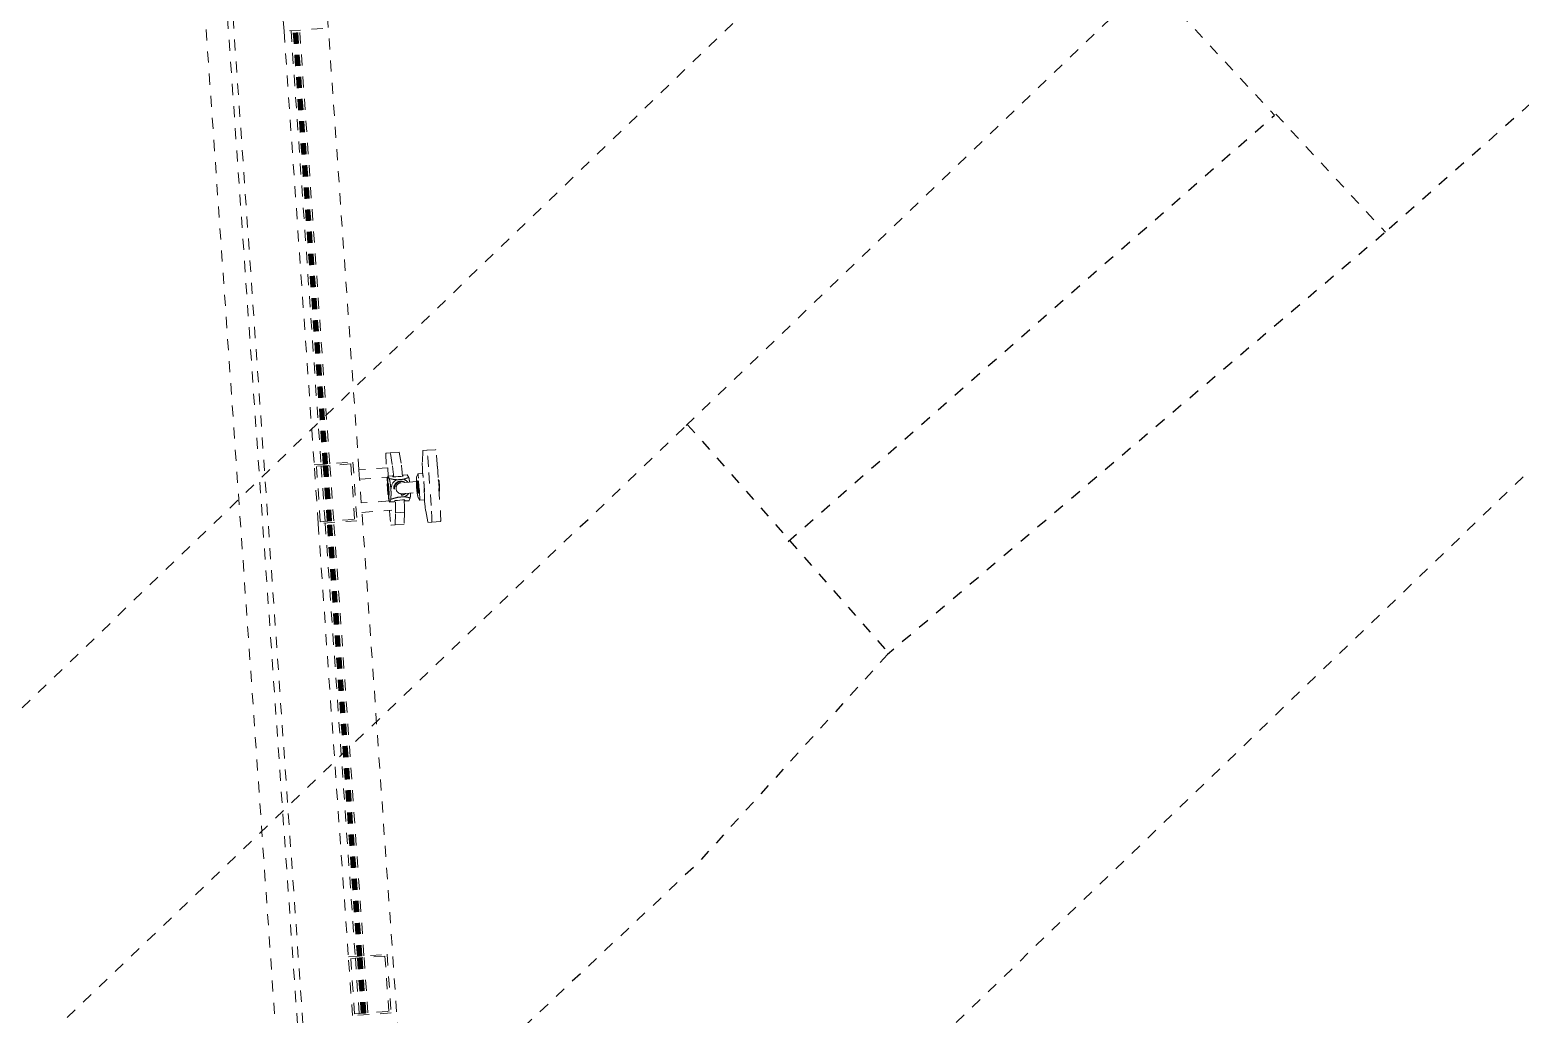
# Model space of a CAD drawing. Header units: millimetres. Extents: x 50357 to 985146, y 723188 to 1803594.
# Drawn here: x 829725.69 to 829739.13, y 818166.48 to 818175.36 of the extents above; entities that cross this region are included whole.
import ezdxf
from ezdxf.xclip import XClip

# ---------------------------------------------------------------- set-up
doc = ezdxf.new("R2010")
doc.units = ezdxf.units.MM
doc.header["$LTSCALE"] = 3
doc.header["$MEASUREMENT"] = 0
for name, pattern in [('DASHED2', [0.375, 0.25, -0.125]), ('Member Hidden', [4.5, 2.5, -2]), ('x-baseplan$0$DGN Style 2', [1.94727e-06, 0, -1.94727e-06])]:
    doc.linetypes.add(name, pattern=pattern)
doc.layers.add('00_Xref', color=7, linetype='Continuous')
doc.layers.add('UAJ-00XREF', color=7, linetype='Continuous')
for name, color, linetype, lineweight, true_color in [('A-FLOR-HRAL', 7, 'Continuous', 13, 0x6e6e6e), ('A-GENM', 7, 'Continuous', 13, 0x6e6e6e), ('A-MASS', 7, 'Continuous', 13, 0x6e6e6e), ('ADS280__', 7, 'Continuous', 13, 0x6e6e6e), ('ADS280_B', 7, 'Member Hidden', 13, 0x6e6e6e), ('ADS280_BSteel', 7, 'Continuous', 13, 0x6e6e6e)]:
    doc.layers.add(name, color=color, linetype=linetype, lineweight=lineweight, true_color=true_color)
doc.layers.add('x-baseplan$0$AR-ROAD_AR_BS_MI_', color=7, linetype='Continuous', true_color=0x6d6d6d)

# ---------------------------------------------------------------- blocks, each defined once
blk = doc.blocks.new('x-baseplan')
at = {"layer": 'x-baseplan$0$AR-ROAD_AR_BS_MI_', "linetype": 'x-baseplan$0$DGN Style 2'}
for p, q in [((834356.421, 818171.788), (834360.603, 818175.799)), ((834360.603, 818175.799), (834361.728, 818174.588)), ((834357.342, 818170.742), (834361.728, 818174.588)), ((834361.74, 818174.596), (834362.73, 818173.53)), ((834362.718, 818173.522), (834358.238, 818169.723)), ((834346.645, 818162.441), (834356.421, 818171.788)), ((834356.433, 818171.795), (834357.354, 818170.749)), ((834357.354, 818170.749), (834358.25, 818169.731))]:
    blk.add_line(p, q, dxfattribs=at)
at = {"layer": 'x-baseplan$0$AR-ROAD_AR_BS_MI_', "linetype": 'x-baseplan$0$DGN Style 2', "flags": 128}
for points in [[(834344.3, 818152.397), (834390.259, 818196.619), (834386.818, 818200.143), (834391.109, 818203.966), (834392.83, 818202.077), (834393.295, 818201.794), (834393.576, 818201.688), (834393.868, 818201.62), (834394.166, 818201.591), (834394.466, 818201.601), (834394.761, 818201.651), (834395.048, 818201.739), (834395.32, 818201.864), (834395.574, 818202.023), (834395.804, 818202.215), (834396.008, 818202.435), (834399.614, 818205.947), (834399.783, 818206.439), (834399.785, 818206.739), (834399.717, 818207.03), (834399.583, 818207.298), (834399.391, 818207.527), (834399.15, 818207.705), (834398.874, 818207.822), (834398.579, 818207.871), (834398.281, 818207.851), (834397.995, 818207.761), (834397.517, 818207.745), (834397.217, 818207.732), (834396.917, 818207.718), (834396.618, 818207.701), (834396.318, 818207.682), (834396.019, 818207.661), (834395.72, 818207.638), (834395.421, 818207.612), (834395.122, 818207.585), (834394.824, 818207.556), (834394.525, 818207.524), (834394.227, 818207.49), (834393.929, 818207.455), (834393.632, 818207.417), (834393.334, 818207.377), (834393.037, 818207.335), (834392.721, 818207.219), (834392.44, 818207.115), (834392.159, 818207.009), (834391.878, 818206.903), (834391.598, 818206.796), (834391.318, 818206.687), (834391.039, 818206.578), (834390.76, 818206.468), (834390.481, 818206.357), (834390.203, 818206.245), (834389.925, 818206.132), (834389.647, 818206.018), (834389.37, 818205.904), (834389.093, 818205.788), (834388.82, 818205.664), (834388.55, 818205.533), (834388.284, 818205.395), (834388.022, 818205.249), (834387.763, 818205.097), (834387.509, 818204.938), (834387.259, 818204.772), (834387.014, 818204.599), (834386.773, 818204.42), (834386.538, 818204.234), (834386.307, 818204.042), (834386.082, 818203.844), (834385.862, 818203.64), (834385.647, 818203.431), (834385.438, 818203.215), (834385.235, 818202.994), (834385.038, 818202.768), (834381.177, 818198.847), (834344.706, 818163.727), (834338.874, 818161.007)], [(834386.436, 818196.399), (834386.156, 818196.04), (834364.362, 818174.976), (834362.718, 818173.522)], [(834358.238, 818169.723), (834356.523, 818167.837), (834343.167, 818155.274)]]:
    blk.add_lwpolyline(points, dxfattribs=at)
blk = doc.blocks.new('A')
at = {"layer": 'A-FLOR-HRAL', "color": 8, "linetype": 'DASHED2', "ltscale": 5}
for p, q in [((834553014, 818171762), (834550418, 818208885)), ((834553063, 818171765), (834550468, 818208888)), ((834552352, 818189301), (834552625, 818185390)), ((834552644, 818185391), (834552371, 818189302)), ((834552646, 818185392), (834552373, 818189302)), ((834552654, 818185392), (834552381, 818189303)), ((834552655, 818185392), (834552382, 818189303)), ((834552656, 818185392), (834552383, 818189303)), ((834552663, 818185393), (834552389, 818189303)), ((834552664, 818185393), (834552390, 818189303)), ((834552665, 818185393), (834552391, 818189303)), ((834552666, 818185393), (834552392, 818189303)), ((834552672, 818185393), (834552399, 818189304)), ((834552673, 818185393), (834552400, 818189304)), ((834552674, 818185394), (834552401, 818189304)), ((834552682, 818185394), (834552409, 818189305)), ((834552684, 818185394), (834552411, 818189305)), ((834552703, 818185396), (834552430, 818189306)), ((834552626, 818185375), (834552661, 818184876)), ((834552680, 818184878), (834552645, 818185377)), ((834552682, 818184878), (834552647, 818185377)), ((834552690, 818184878), (834552655, 818185377)), ((834552691, 818184879), (834552656, 818185377)), ((834552692, 818184879), (834552657, 818185377)), ((834552699, 818184879), (834552664, 818185378)), ((834552700, 818184879), (834552665, 818185378)), ((834552701, 818184879), (834552666, 818185378)), ((834552702, 818184879), (834552667, 818185378)), ((834552708, 818184880), (834552673, 818185378)), ((834552709, 818184880), (834552674, 818185379)), ((834552710, 818184880), (834552675, 818185379)), ((834552718, 818184880), (834552683, 818185379)), ((834552720, 818184881), (834552685, 818185379)), ((834552739, 818184882), (834552705, 818185381)), ((834552662, 818184861), (834552935, 818180951)), ((834552954, 818180952), (834552681, 818184863)), ((834552957, 818180952), (834552683, 818184863)), ((834552964, 818180953), (834552691, 818184863)), ((834552966, 818180953), (834552692, 818184864)), ((834552967, 818180953), (834552693, 818184864)), ((834552973, 818180954), (834552700, 818184864)), ((834552974, 818180954), (834552701, 818184864)), ((834552975, 818180954), (834552702, 818184864)), ((834552976, 818180954), (834552703, 818184864)), ((834552982, 818180954), (834552709, 818184865)), ((834552983, 818180954), (834552710, 818184865)), ((834552985, 818180954), (834552711, 818184865)), ((834552992, 818180955), (834552719, 818184865)), ((834552995, 818180955), (834552721, 818184866)), ((834553014, 818180956), (834552740, 818184867)), ((834553003, 818180439), (834552968, 818180938)), ((834553009, 818180440), (834552974, 818180939)), ((834553010, 818180440), (834552975, 818180939)), ((834553011, 818180440), (834552976, 818180939)), ((834553012, 818180440), (834552977, 818180939)), ((834553018, 818180441), (834552983, 818180939)), ((834553019, 818180441), (834552984, 818180939)), ((834553021, 818180441), (834552986, 818180939)), ((834553028, 818180441), (834552993, 818180940)), ((834553031, 818180441), (834552996, 818180940)), ((834553050, 818180443), (834553015, 818180941)), ((834552936, 818180936), (834552971, 818180437)), ((834552990, 818180439), (834552955, 818180937)), ((834552993, 818180439), (834552958, 818180937)), ((834553000, 818180439), (834552965, 818180938)), ((834553002, 818180439), (834552967, 818180938))]:
    blk.add_line(p, q, dxfattribs=at)
at = {"layer": 'A-GENM', "color": 8, "linetype": 'DASHED2', "ltscale": 5}
for p, q in [((834553543, 818185514), (834553539, 818185407)), ((834553578, 818185517), (834553543, 818185514)), ((834553658, 818185522), (834553578, 818185517)), ((834553249, 818185494), (834553211, 818185491)), ((834553249, 818185494), (834553329, 818185499)), ((834553267, 818185389), (834553249, 818185494)), ((834553329, 818185499), (834553347, 818185395)), ((834553221, 818185274), (834553225, 818185206)), ((834553270, 818185288), (834553227, 818185285)), ((834553270, 818185287), (834553228, 818185284)), ((834553241, 818185261), (834553228, 818185284)), ((834553276, 818185278), (834553270, 818185287)), ((834553402, 818185297), (834553360, 818185294)), ((834553403, 818185296), (834553360, 818185293)), ((834553360, 818185293), (834553366, 818185284)), ((834553403, 818185296), (834553417, 818185273)), ((834553497, 818185303), (834553487, 818185278)), ((834553501, 818185241), (834553496, 818185241)), ((834553540, 818185307), (834553498, 818185304)), ((834553618, 818185018), (834553594, 818185368)), ((834553674, 818185373), (834553698, 818185024)), ((834553687, 818185248), (834553683, 818185254)), ((834553225, 818185221), (834553222, 818185215)), ((834553230, 818185222), (834553225, 818185222)), ((834553226, 818185203), (834553226, 818185197)), ((834553226, 818185195), (834553227, 818185183)), ((834553229, 818185118), (834553233, 818185112)), ((834553230, 818185143), (834553230, 818185136)), ((834553230, 818185133), (834553236, 818185059)), ((834553233, 818185112), (834553238, 818185112)), ((834553344, 818185235), (834553340, 818185235)), ((834553348, 818185115), (834553352, 818185115)), ((834553496, 818185240), (834553493, 818185234)), ((834553500, 818185137), (834553504, 818185131)), ((834553504, 818185131), (834553509, 818185131)), ((834553554, 818185235), (834553549, 818185234)), ((834553556, 818185144), (834553560, 818185145)), ((834553691, 818185144), (834553694, 818185150)), ((834553243, 818185049), (834553286, 818185052)), ((834553244, 818185051), (834553254, 818185075)), ((834553287, 818185054), (834553244, 818185051)), ((834553287, 818185054), (834553291, 818185063)), ((834553381, 818185070), (834553376, 818185060)), ((834553419, 818185063), (834553376, 818185060)), ((834553376, 818185059), (834553419, 818185062)), ((834553430, 818185087), (834553419, 818185063)), ((834553500, 818185092), (834553513, 818185069)), ((834553514, 818185068), (834553557, 818185071)), ((834553256, 818184843), (834553294, 818184845)), ((834553294, 818184845), (834553298, 818184953)), ((834553374, 818184851), (834553294, 818184845)), ((834553298, 818184953), (834553378, 818184959)), ((834553378, 818184959), (834553374, 818184851)), ((834553569, 818184970), (834553588, 818184866)), ((834553588, 818184866), (834553623, 818184868)), ((834553623, 818184868), (834553703, 818184874))]:
    blk.add_line(p, q, dxfattribs=at)
at = {"layer": 'A-GENM', "color": 8, "linetype": 'DASHED2', "ltscale": 5, "flags": 128}
for points in [[(834553366, 818185284), (834553344, 818185282), (834553321, 818185280), (834553298, 818185279), (834553276, 818185278)], [(834553291, 818185063), (834553313, 818185065), (834553336, 818185067), (834553359, 818185069), (834553381, 818185070)]]:
    blk.add_lwpolyline(points, dxfattribs=at)
at = {"layer": 'A-GENM', "color": 8, "linetype": 'DASHED2', "ltscale": 5}
for centre, major_axis, ratio, start_param, end_param in [((834553589, 818185367), (-10, 150), 0.034951, 4.712389, 6.283185), ((834553668, 818185373), (-10, 150), 0.034951, 4.712389, 6.283185), ((834553221, 818185342), (-10, 150), 0.034951, 0, 1.452786), ((834553280, 818185170), (-16, 230), 0.034951, 5.199751, 5.968692), ((834553360, 818185176), (-16, 230), 0.034951, 5.198749, 5.968692), ((834553556, 818185190), (-16, 230), 0.034951, 0.336403, 1.04654), ((834553235, 818185167), (-8, 118), 0.034951, 6.146423, 7.478118), ((834553343, 818185175), (-5.9, 84.8), 0.999389, 0.359433, 2.782159), ((834553278, 818185170), (-8, 118), 0.034951, 6.146423, 6.39036), ((834553368, 818185176), (-8, 118), 0.034951, 6.146423, 6.39036), ((834553343, 818185175), (-5.9, 84.8), 0.999389, 5.33773, 5.923752), ((834553411, 818185179), (-8, 118), 0.034951, 6.146423, 6.39036), ((834553500, 818185186), (-3.8, 54.9), 0.034951, 4.712389, 7.032557), ((834553506, 818185186), (-8, 118), 0.034951, 3.00483, 6.419948), ((834553505, 818185186), (-3.8, 54.9), 0.034951, 4.712389, 6.956384), ((834553549, 818185189), (-8, 118), 0.034951, 3.141593, 6.419948), ((834553687, 818185199), (-3.8, 54.9), 0.034951, 4.712389, 6.956384), ((834553691, 818185199), (-3.4, 48.8), 0.034951, 4.712389, 7.358227), ((834553226, 818185166), (-3.4, 48.8), 0.034951, 4.712389, 7.853982), ((834553226, 818185166), (-3.4, 48.8), 0.034951, 1.570796, 4.712389), ((834553229, 818185167), (-3.8, 54.9), 0.034951, 4.712389, 7.032557), ((834553229, 818185167), (-3.8, 54.9), 0.034951, 0.816805, 0.968802), ((834553229, 818185167), (-3.8, 54.9), 0.034951, 1.006899, 1.303246), ((834553229, 818185167), (-3.8, 54.9), 0.034951, 2.019595, 2.17279), ((834553234, 818185167), (-3.8, 54.9), 0.034951, 4.712389, 6.956384), ((834553235, 818185167), (-8, 118), 0.034951, 1.436878, 1.467359), ((834553229, 818185167), (-3.8, 54.9), 0.034951, 2.224172, 4.712389), ((834553235, 818185167), (-3.2, 45.6), 0.034951, 4.974188, 6.544985), ((834553235, 818185167), (-8, 118), 0.034951, 1.94666, 2.28101), ((834553235, 818185167), (-3.2, 45.6), 0.034951, 4.712389, 4.971223), ((834553234, 818185167), (-3.8, 54.9), 0.034951, 2.468394, 4.712389), ((834553235, 818185167), (-3.2, 45.6), 0.034951, 2.879793, 4.712389), ((834553344, 818185175), (-4.4, 63.2), 0.999389, 0, 3.141593), ((834553344, 818185175), (-4.2, 59.9), 0.999389, 0, 3.141593), ((834553348, 818185175), (-4.2, 59.9), 0.999389, 0, 3.141593), ((834553351, 818185175), (-3.5, 49.9), 0.999389, 1.346397, 1.42479), ((834553344, 818185175), (-4.4, 63.2), 0.999389, 5.626694, 6.283185), ((834553348, 818185175), (-4.2, 59.9), 0.999389, 5.718617, 6.283185), ((834553344, 818185175), (-4.4, 63.2), 0.999389, 3.141593, 3.791297), ((834553348, 818185175), (-4.2, 59.9), 0.999389, 3.141593, 3.699786), ((834553343, 818185175), (-5.9, 84.8), 0.999389, 3.501026, 4.080109), ((834553496, 818185185), (-3.4, 48.8), 0.034951, 4.712389, 7.853982), ((834553496, 818185185), (-3.4, 48.8), 0.034951, 1.570796, 4.712389), ((834553500, 818185186), (-3.8, 54.9), 0.034951, 0.816805, 0.968802), ((834553500, 818185186), (-3.8, 54.9), 0.034951, 1.006899, 1.303246), ((834553500, 818185186), (-3.8, 54.9), 0.034951, 2.019595, 2.17279), ((834553574, 818185191), (-5.9, 84.8), 0.999389, 0.901963, 0.963263), ((834553500, 818185186), (-3.8, 54.9), 0.034951, 2.224172, 4.712389), ((834553506, 818185186), (-3.2, 45.6), 0.034951, 4.712389, 6.544985), ((834553505, 818185186), (-3.8, 54.9), 0.034951, 2.468394, 4.712389), ((834553506, 818185186), (-3.2, 45.6), 0.034951, 2.879793, 4.712389), ((834553574, 818185191), (-5.9, 84.8), 0.999389, 2.178343, 2.239644), ((834553554, 818185189), (-3.2, 45.6), 0.034951, 6.021386, 6.283185), ((834553554, 818185189), (-3.2, 45.6), 0.034951, 5.759587, 6.00136), ((834553554, 818185189), (-3.2, 45.6), 0.034951, 5.497787, 5.736198), ((834553554, 818185189), (-3.2, 45.6), 0.034951, 5.235988, 5.483134), ((834553554, 818185189), (-3.2, 45.6), 0.034951, 4.974188, 5.22709), ((834553554, 818185189), (-3.2, 45.6), 0.034951, 4.712389, 4.969897), ((834553554, 818185189), (-3.2, 45.6), 0.034951, 4.197688, 4.712389), ((834553554, 818185189), (-3.2, 45.6), 0.034951, 3.941644, 4.18879), ((834553554, 818185189), (-3.2, 45.6), 0.034951, 3.68858, 3.926991), ((834553554, 818185189), (-3.2, 45.6), 0.034951, 3.444889, 3.665191), ((834553554, 818185189), (-3.2, 45.6), 0.034951, 3.141593, 3.403392), ((834553687, 818185199), (-3.8, 54.9), 0.034951, 2.468394, 4.712389), ((834553691, 818185199), (-3.4, 48.8), 0.034951, 1.906097, 4.712389), ((834553235, 818185167), (-8, 118), 0.034951, 2.302607, 3.278355), ((834553246, 818184992), (-10, 150), 0.034951, 1.688806, 3.141593), ((834553278, 818185170), (-8, 118), 0.034951, 3.034418, 3.278355), ((834553280, 818185170), (-16, 230), 0.034951, 3.477995, 4.225486), ((834553360, 818185176), (-16, 230), 0.034951, 3.477995, 4.226476), ((834553368, 818185176), (-8, 118), 0.034951, 3.034418, 3.278355), ((834553411, 818185179), (-8, 118), 0.034951, 3.034418, 3.278355), ((834553556, 818185190), (-16, 230), 0.034951, 2.095503, 2.827099), ((834553613, 818185018), (-10, 150), 0.034951, 3.141593, 4.712389), ((834553693, 818185024), (-10, 150), 0.034951, 3.141593, 4.712389)]:
    blk.add_ellipse(centre, major_axis=major_axis, ratio=ratio, start_param=start_param, end_param=end_param, dxfattribs=at)
for points, knots in [([(834553254, 818185075), (834553254, 818185078), (834553255, 818185083), (834553255, 818185092), (834553255, 818185100), (834553256, 818185106), (834553256, 818185111), (834553256, 818185114), (834553256, 818185117), (834553256, 818185119), (834553256, 818185121), (834553256, 818185123), (834553256, 818185124), (834553256, 818185126), (834553256, 818185129), (834553256, 818185132), (834553256, 818185134), (834553256, 818185135), (834553256, 818185136), (834553256, 818185137), (834553256, 818185139), (834553256, 818185140), (834553256, 818185143), (834553256, 818185146), (834553256, 818185149), (834553255, 818185152), (834553255, 818185154), (834553255, 818185155), (834553255, 818185157), (834553255, 818185159), (834553255, 818185161), (834553255, 818185165), (834553254, 818185169), (834553254, 818185172), (834553254, 818185176), (834553254, 818185178), (834553253, 818185181), (834553253, 818185182), (834553253, 818185183), (834553253, 818185185), (834553253, 818185188), (834553252, 818185191), (834553252, 818185194), (834553252, 818185196), (834553252, 818185198), (834553251, 818185200), (834553251, 818185201), (834553251, 818185202), (834553251, 818185203), (834553251, 818185205), (834553250, 818185208), (834553250, 818185210), (834553250, 818185212), (834553249, 818185214), (834553249, 818185215), (834553249, 818185217), (834553249, 818185220), (834553248, 818185223), (834553248, 818185226), (834553247, 818185230), (834553246, 818185237), (834553244, 818185244), (834553243, 818185253), (834553242, 818185258), (834553241, 818185261)], [0, 0, 0, 0, 0.066667, 0.133333, 0.2, 0.233333, 0.266667, 0.283333, 0.3, 0.316667, 0.325, 0.333333, 0.341667, 0.35, 0.366667, 0.383333, 0.391667, 0.395833, 0.4, 0.404167, 0.408333, 0.416667, 0.425, 0.433333, 0.45, 0.458333, 0.4625, 0.466667, 0.470833, 0.475, 0.483333, 0.491667, 0.5, 0.508333, 0.516667, 0.525, 0.529167, 0.533333, 0.5375, 0.541667, 0.55, 0.566667, 0.575, 0.583333, 0.591667, 0.595833, 0.6, 0.604167, 0.608333, 0.616667, 0.633333, 0.65, 0.658333, 0.666667, 0.675, 0.683333, 0.7, 0.716667, 0.733333, 0.766667, 0.8, 0.866667, 0.933333, 1, 1, 1, 1]), ([(834553241, 818185261), (834553245, 818185260), (834553253, 818185259), (834553263, 818185258), (834553271, 818185256), (834553278, 818185255), (834553284, 818185254), (834553288, 818185254), (834553291, 818185254)], [0, 0, 0, 0, 0.2, 0.4, 0.5, 0.6, 0.7, 0.7893866, 0.7893866, 0.7893866, 0.7893866]), ([(834553307, 818185252), (834553310, 818185252), (834553314, 818185252), (834553319, 818185252), (834553323, 818185252), (834553327, 818185253), (834553332, 818185253), (834553336, 818185253), (834553338, 818185253)], [0, 0, 0, 0, 0.333333, 0.416667, 0.5, 0.666667, 0.833333, 1, 1, 1, 1]), ([(834553338, 818185253), (834553339, 818185253), (834553343, 818185254), (834553348, 818185254), (834553352, 818185255), (834553356, 818185255), (834553360, 818185255), (834553364, 818185256), (834553367, 818185256)], [0, 0, 0, 0, 0.166667, 0.333333, 0.5, 0.583333, 0.666667, 1, 1, 1, 1]), ([(834553367, 818185256), (834553369, 818185257), (834553374, 818185258), (834553380, 818185260), (834553385, 818185261), (834553390, 818185263), (834553395, 818185265), (834553401, 818185267), (834553409, 818185270), (834553414, 818185272), (834553417, 818185273)], [0, 0, 0, 0, 0.1, 0.2, 0.3, 0.4, 0.5, 0.6, 0.8, 1, 1, 1, 1]), ([(834553417, 818185273), (834553417, 818185271), (834553418, 818185265), (834553420, 818185257), (834553421, 818185249), (834553422, 818185243), (834553423, 818185238), (834553424, 818185235), (834553424, 818185233), (834553424, 818185231), (834553424, 818185231)], [0, 0, 0, 0, 0.0666667, 0.1333333, 0.2, 0.2333333, 0.2666667, 0.2833333, 0.3, 0.307938, 0.307938, 0.307938, 0.307938]), ([(834553487, 818185278), (834553486, 818185276), (834553486, 818185270), (834553486, 818185261), (834553486, 818185254), (834553485, 818185247), (834553485, 818185243), (834553485, 818185239), (834553485, 818185236), (834553485, 818185234), (834553485, 818185232), (834553485, 818185230), (834553485, 818185229), (834553485, 818185227), (834553485, 818185224), (834553485, 818185221), (834553485, 818185219), (834553485, 818185218), (834553485, 818185217), (834553485, 818185216), (834553485, 818185215), (834553485, 818185213), (834553485, 818185211), (834553485, 818185208), (834553485, 818185204), (834553486, 818185201), (834553486, 818185200), (834553486, 818185198), (834553486, 818185197), (834553486, 818185195), (834553486, 818185192), (834553486, 818185188), (834553487, 818185185), (834553487, 818185181), (834553487, 818185178), (834553487, 818185175), (834553487, 818185173), (834553488, 818185171), (834553488, 818185170), (834553488, 818185168), (834553488, 818185165), (834553489, 818185162), (834553489, 818185159), (834553489, 818185157), (834553489, 818185155), (834553490, 818185154), (834553490, 818185153), (834553490, 818185152), (834553490, 818185150), (834553490, 818185148), (834553491, 818185145), (834553491, 818185143), (834553491, 818185141), (834553492, 818185139), (834553492, 818185138), (834553492, 818185136), (834553492, 818185133), (834553493, 818185131), (834553493, 818185127), (834553494, 818185123), (834553495, 818185116), (834553497, 818185109), (834553498, 818185100), (834553499, 818185095), (834553500, 818185092)], [0, 0, 0, 0, 0.066667, 0.133333, 0.2, 0.233333, 0.266667, 0.283333, 0.3, 0.316667, 0.325, 0.333333, 0.341667, 0.35, 0.366667, 0.383333, 0.391667, 0.395833, 0.4, 0.404167, 0.408333, 0.416667, 0.425, 0.433333, 0.45, 0.458333, 0.4625, 0.466667, 0.470833, 0.475, 0.483333, 0.491667, 0.5, 0.508333, 0.516667, 0.525, 0.529167, 0.533333, 0.5375, 0.541667, 0.55, 0.566667, 0.575, 0.583333, 0.591667, 0.595833, 0.6, 0.604167, 0.608333, 0.616667, 0.633333, 0.65, 0.658333, 0.666667, 0.675, 0.683333, 0.7, 0.716667, 0.733333, 0.766667, 0.8, 0.866667, 0.933333, 1, 1, 1, 1]), ([(834553431, 818185131), (834553431, 818185130), (834553431, 818185129), (834553431, 818185126), (834553431, 818185123), (834553431, 818185119), (834553431, 818185112), (834553431, 818185104), (834553430, 818185096), (834553430, 818185090), (834553430, 818185087)], [0.6920213, 0.6920213, 0.6920213, 0.6920213, 0.7, 0.7166667, 0.7333333, 0.7666667, 0.8, 0.8666667, 0.9333333, 1, 1, 1, 1]), ([(834553318, 818185093), (834553316, 818185093), (834553310, 818185091), (834553303, 818185089), (834553296, 818185088), (834553289, 818185086), (834553283, 818185084), (834553275, 818185082), (834553265, 818185079), (834553258, 818185076), (834553254, 818185075)], [0, 0, 0, 0, 0.1, 0.2, 0.3, 0.4, 0.5, 0.6, 0.8, 1, 1, 1, 1]), ([(834553349, 818185096), (834553347, 818185096), (834553343, 818185096), (834553338, 818185095), (834553334, 818185095), (834553330, 818185095), (834553325, 818185094), (834553321, 818185094), (834553318, 818185093)], [0, 0, 0, 0, 0.166667, 0.333333, 0.5, 0.583333, 0.666667, 1, 1, 1, 1]), ([(834553378, 818185097), (834553375, 818185097), (834553371, 818185097), (834553367, 818185097), (834553363, 818185097), (834553359, 818185097), (834553354, 818185096), (834553350, 818185096), (834553349, 818185096)], [0, 0, 0, 0, 0.333333, 0.416667, 0.5, 0.666667, 0.833333, 1, 1, 1, 1]), ([(834553430, 818185087), (834553427, 818185088), (834553421, 818185089), (834553414, 818185091), (834553407, 818185093), (834553402, 818185094), (834553397, 818185095), (834553391, 818185096), (834553385, 818185097), (834553380, 818185097), (834553378, 818185097)], [0, 0, 0, 0, 0.2, 0.4, 0.5, 0.6, 0.7, 0.8, 0.9, 1, 1, 1, 1])]:
    blk.add_open_spline(points, degree=3, knots=knots, dxfattribs=at)
blk.add_open_spline([(834553291, 818185254), (834553294, 818185253), (834553299, 818185253), (834553304, 818185252), (834553307, 818185252)], degree=3, dxfattribs=at)
at = {"layer": 'ADS280__', "color": 8, "linetype": 'DASHED2', "ltscale": 5}
blk.add_line((834550219, 818208865), (834552814, 818171755), dxfattribs=at)
at = {"layer": 'ADS280_B', "color": 8, "linetype": 'DASHED2', "ltscale": 5}
for p, q in [((834553226, 818185359), (834552967, 818185341)), ((834552973, 818185257), (834552967, 818185341)), ((834552973, 818185257), (834553226, 818185274)), ((834553226, 818185359), (834553231, 818185284)), ((834553486, 818185235), (834553348, 818185225)), ((834553355, 818185125), (834553493, 818185135)), ((834553505, 818185236), (834553501, 818185236)), ((834553508, 818185136), (834553512, 818185136)), ((834553241, 818185060), (834552988, 818185042)), ((834552993, 818184957), (834553264, 818184976))]:
    blk.add_line(p, q, dxfattribs=at)
for start_param, end_param in [(1.423939, 1.763431), (0.523599, 1.308997), (1.832596, 2.617994), (0, 0.473234), (2.668358, 3.141593)]:
    blk.add_ellipse((834553351, 818185175), major_axis=(-3.5, 49.9), ratio=0.999389, start_param=start_param, end_param=end_param, dxfattribs=at)
at = {"layer": 'ADS280_BSteel', "color": 8, "linetype": 'DASHED2', "ltscale": 5}
for p, q in [((834552967, 818185341), (834552352, 818194135)), ((834552289, 818189296), (834552252, 818189825)), ((834552638, 818189321), (834552289, 818189296)), ((834552289, 818189296), (834552563, 818185386)), ((834552563, 818185386), (834552912, 818185410)), ((834552599, 818184857), (834552563, 818185386)), ((834552893, 818185394), (834552584, 818185372)), ((834552928, 818184895), (834552893, 818185394)), ((834552912, 818185410), (834552949, 818184881)), ((834552584, 818185372), (834552618, 818184873)), ((834553587, 818176463), (834552973, 818185257)), ((834552949, 818184881), (834552599, 818184857)), ((834552599, 818184857), (834552873, 818180947)), ((834552618, 818184873), (834552928, 818184895)), ((834552873, 818180947), (834553222, 818180971)), ((834552910, 818180418), (834552873, 818180947)), ((834553203, 818180955), (834552894, 818180933)), ((834553238, 818180456), (834553203, 818180955)), ((834553222, 818180971), (834553259, 818180442)), ((834552894, 818180933), (834552929, 818180434)), ((834553259, 818180442), (834552910, 818180418)), ((834552929, 818180434), (834553238, 818180456))]:
    blk.add_line(p, q, dxfattribs=at)
blk = doc.blocks.new('3A35X-MAGP-P-LD-00-0')
at = {"layer": 'A-MASS', "color": 8, "lineweight": -3}
blk.add_blockref('A', (0, 0), dxfattribs=at)

msp = doc.modelspace()

# ---------------------------------------------------------------- block references
at = {"layer": '00_Xref'}
ref = msp.add_blockref('x-baseplan', (-4624.8147, 0), dxfattribs=at)
XClip(ref).set_block_clipping_path([(834202.4041511728, 818417.7787976696), (834906.6320897909, 818467.0097314056), (834956.0121295976, 817760.6488927433), (834251.7841909796, 817711.4179590072)])

# ---------------------------------------------------------------- next in the draw order: block references
at = {"layer": 'UAJ-00XREF', "ltscale": 0.5, "xscale": 0.0009999999999999998, "yscale": 0.0009999999999999998, "zscale": 0.0009999999999999998, "rotation": 359.9752874263863}
msp.add_blockref('3A35X-MAGP-P-LD-00-0', (-5177.1309, 346.0788, -0.0001), dxfattribs=at)

doc.saveas('drawing.dxf')
